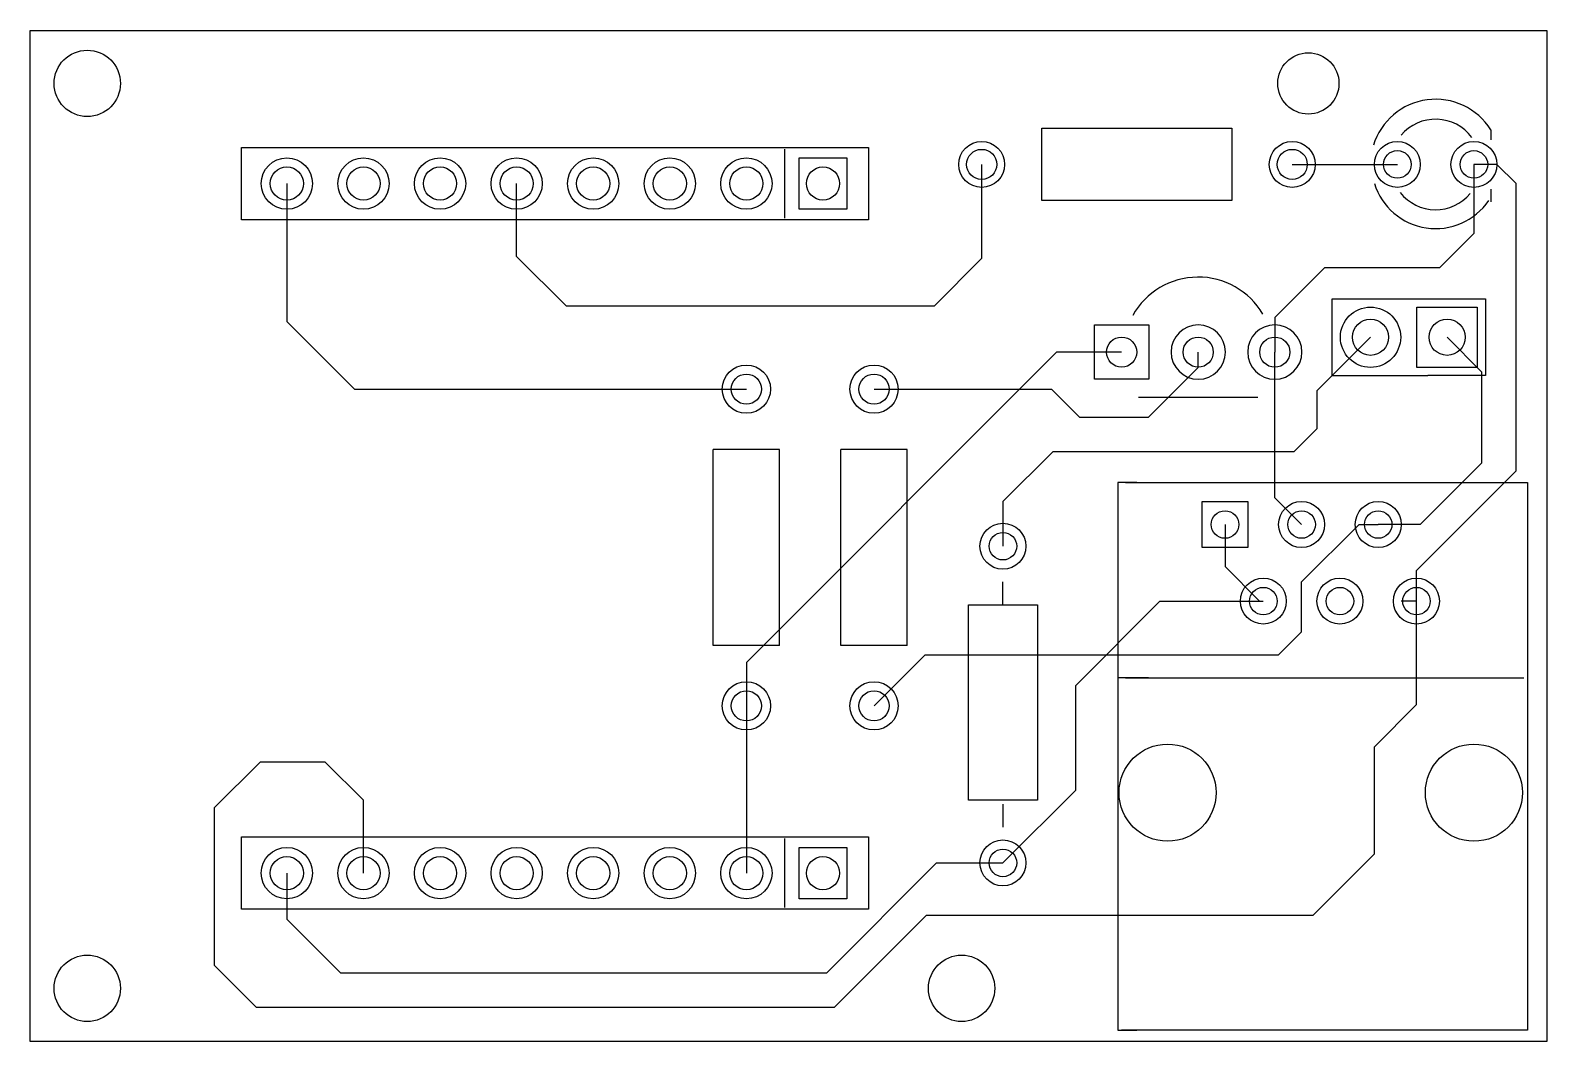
# Model space of a CAD drawing. Header units: millimetres. Extents: x 7.1 to 57.4, y -175.8 to -142.2.
import ezdxf

# ---------------------------------------------------------------- set-up
doc = ezdxf.new("R2010")
doc.units = ezdxf.units.MM

msp = doc.modelspace()

# ---------------------------------------------------------------- linework, layer by layer
for points in [[(7.112, -142.24), (57.404, -142.24), (57.404, -175.768), (7.112, -175.768), (7.112, -142.24)], [(34.911, -148.52), (14.111, -148.52), (14.111, -146.12), (34.911, -146.12), (34.911, -148.52)], [(34.188, -148.17), (32.614, -148.17), (32.614, -146.47), (34.188, -146.47)], [(55.102, -153.415), (53.102, -153.415), (53.102, -151.415), (55.102, -151.415)], [(44.207, -152.008), (44.207, -153.808), (42.407, -153.808), (42.407, -152.008)], [(44.947, -152.908), (44.947, -152.908)], [(46.747, -152.908), (46.747, -152.908)], [(47.487, -152.908), (47.487, -152.908)], [(49.287, -152.908), (49.287, -152.908)], [(45.974, -157.861), (47.498, -157.861), (47.498, -159.385), (45.974, -159.385)], [(38.227, -167.767), (38.227, -161.29), (40.513, -161.29), (40.513, -167.767), (38.227, -167.767)], [(34.911, -171.38), (14.111, -171.38), (14.111, -168.98), (34.911, -168.98), (34.911, -171.38)], [(34.188, -171.03), (32.614, -171.03), (32.614, -169.33), (34.188, -169.33)]]:
    msp.add_lwpolyline(points, close=True)
for points in [[(40.665, -145.485), (46.965, -145.485)], [(40.665, -147.885), (40.665, -145.485)], [(46.965, -145.485), (46.965, -147.885)], [(55.551, -145.54), (55.551, -145.866)], [(32.131, -148.463), (32.131, -146.177)], [(38.664, -146.685), (38.664, -149.804), (37.084, -151.384), (24.892, -151.384), (23.241, -149.733), (23.241, -147.32)], [(54.991, -146.685), (54.991, -148.971), (53.848, -150.114), (50.038, -150.114), (48.387, -151.765), (48.387, -152.908)], [(48.965, -146.685), (52.451, -146.685)], [(53.086, -161.163), (53.086, -160.147), (56.388, -156.845), (56.388, -147.32), (55.753, -146.685), (54.991, -146.685)], [(15.621, -147.32), (15.621, -151.892), (17.864, -154.135), (30.861, -154.135)], [(55.551, -147.504), (55.551, -147.929)], [(46.965, -147.885), (40.665, -147.885)], [(50.292, -153.685), (50.292, -151.145), (55.372, -151.145), (55.372, -153.685), (53.467, -153.685)], [(51.562, -152.415), (49.784, -154.193), (49.784, -155.448), (49.022, -156.21), (41.021, -156.21), (39.37, -157.861), (39.37, -159.342)], [(54.102, -152.415), (55.245, -153.558), (55.245, -156.591), (53.213, -158.623), (51.816, -158.623)], [(42.095, -152.908), (41.148, -152.908), (30.861, -163.195), (30.861, -164.635)], [(35.095, -154.135), (40.978, -154.135), (41.91, -155.067), (44.196, -155.067), (45.847, -153.416), (45.847, -152.908)], [(43.307, -152.908), (42.095, -152.908)], [(49.276, -158.623), (48.387, -157.734), (48.387, -152.908)], [(50.292, -153.685), (53.467, -153.685)], [(47.827, -154.408), (43.867, -154.408)], [(29.761, -162.635), (29.761, -156.135)], [(31.961, -162.635), (31.961, -156.135), (29.761, -156.135)], [(33.994, -162.635), (33.994, -156.135)], [(36.194, -162.635), (36.194, -156.135), (33.994, -156.135)], [(43.815, -157.226), (43.18, -157.226)], [(43.18, -157.226), (43.18, -175.387), (43.815, -175.387)], [(56.769, -157.226), (56.769, -175.387), (43.307, -175.387)], [(43.434, -157.226), (56.769, -157.226)], [(35.095, -164.635), (36.787, -162.941), (48.514, -162.941), (49.276, -162.179), (49.276, -160.528), (51.181, -158.623), (51.816, -158.623)], [(46.736, -158.623), (46.736, -160.02), (47.879, -161.163), (48.006, -161.163)], [(39.37, -161.29), (39.37, -160.528)], [(18.161, -170.18), (18.161, -167.767), (16.891, -166.497), (14.732, -166.497), (13.208, -168.021), (13.208, -173.228), (14.605, -174.625), (33.782, -174.625), (36.83, -171.577), (49.657, -171.577), (51.689, -169.545), (51.689, -165.989), (53.086, -164.592), (53.086, -161.163)], [(39.37, -169.842), (41.783, -167.429), (41.783, -163.957), (44.577, -161.163), (48.006, -161.163)], [(53.086, -161.163), (52.578, -161.163)], [(31.961, -162.635), (29.761, -162.635)], [(36.194, -162.635), (33.994, -162.635)], [(44.196, -163.703), (43.18, -163.703)], [(43.434, -163.703), (56.642, -163.703)], [(30.861, -164.635), (30.861, -170.18)], [(39.37, -167.894), (39.37, -168.656)], [(32.131, -171.323), (32.131, -169.037)], [(15.621, -170.18), (15.621, -171.704), (17.399, -173.482), (33.528, -173.482), (37.168, -169.842), (39.37, -169.842)]]:
    msp.add_lwpolyline(points)
for centre, radius in [((9, -144), 1.1), ((49.5, -144), 1.016), ((38.665, -146.685), 0.762), ((38.665, -146.685), 0.5), ((48.965, -146.685), 0.762), ((48.965, -146.685), 0.5), ((52.451, -146.685), 0.762), ((52.451, -146.685), 0.457), ((54.991, -146.685), 0.762), ((54.991, -146.685), 0.457), ((15.621, -147.32), 0.85), ((15.621, -147.32), 0.55), ((18.161, -147.32), 0.85), ((18.161, -147.32), 0.55), ((20.701, -147.32), 0.85), ((20.701, -147.32), 0.55), ((23.241, -147.32), 0.85), ((23.241, -147.32), 0.55), ((25.781, -147.32), 0.85), ((25.781, -147.32), 0.55), ((28.321, -147.32), 0.85), ((28.321, -147.32), 0.55), ((30.861, -147.32), 0.85), ((30.861, -147.32), 0.55), ((33.401, -147.32), 0.55), ((51.562, -152.415), 1), ((51.562, -152.415), 0.6), ((54.102, -152.415), 0.6), ((43.307, -152.908), 0.5), ((45.847, -152.908), 0.5), ((48.387, -152.908), 0.5), ((30.861, -154.135), 0.8), ((35.094, -154.135), 0.8), ((30.861, -154.135), 0.5), ((35.094, -154.135), 0.5), ((49.276, -158.623), 0.762), ((51.816, -158.623), 0.762), ((46.736, -158.623), 0.457), ((49.276, -158.623), 0.457), ((51.816, -158.623), 0.457), ((39.37, -159.342), 0.762), ((39.37, -159.342), 0.457), ((48.006, -161.163), 0.762), ((50.546, -161.163), 0.762), ((53.086, -161.163), 0.762), ((48.006, -161.163), 0.457), ((50.546, -161.163), 0.457), ((53.086, -161.163), 0.457), ((30.861, -164.635), 0.8), ((35.094, -164.635), 0.8), ((30.861, -164.635), 0.5), ((35.094, -164.635), 0.5), ((44.831, -167.513), 1.61), ((54.991, -167.513), 1.61), ((15.621, -170.18), 0.85), ((18.161, -170.18), 0.85), ((20.701, -170.18), 0.85), ((23.241, -170.18), 0.85), ((25.781, -170.18), 0.85), ((28.321, -170.18), 0.85), ((30.861, -170.18), 0.85), ((39.37, -169.842), 0.762), ((39.37, -169.842), 0.457), ((15.621, -170.18), 0.55), ((18.161, -170.18), 0.55), ((20.701, -170.18), 0.55), ((23.241, -170.18), 0.55), ((25.781, -170.18), 0.55), ((28.321, -170.18), 0.55), ((30.861, -170.18), 0.55), ((33.401, -170.18), 0.55), ((9, -174), 1.1), ((38, -174), 1.1)]:
    msp.add_circle(centre, radius)
for centre, radius, start, end in [((53.721, -146.685), 2.159, 32.0247, 162.9503), ((53.721, -146.685), 1.499, 36.6513, 139.8442), ((53.721, -146.685), 2.129, 197.3533, 325.8051), ((53.721, -146.685), 1.501, 218.5847, 319.9337), ((45.847, -152.908), 2.487, 30.4413, 150.8435), ((45.847, -152.908), 0.9, 360, 540), ((48.387, -152.908), 0.9, 360, 540), ((45.847, -152.908), 0.9, 540, 360), ((48.387, -152.908), 0.9, 540, 360)]:
    msp.add_arc(centre, radius, start, end)

doc.saveas('drawing.dxf')
